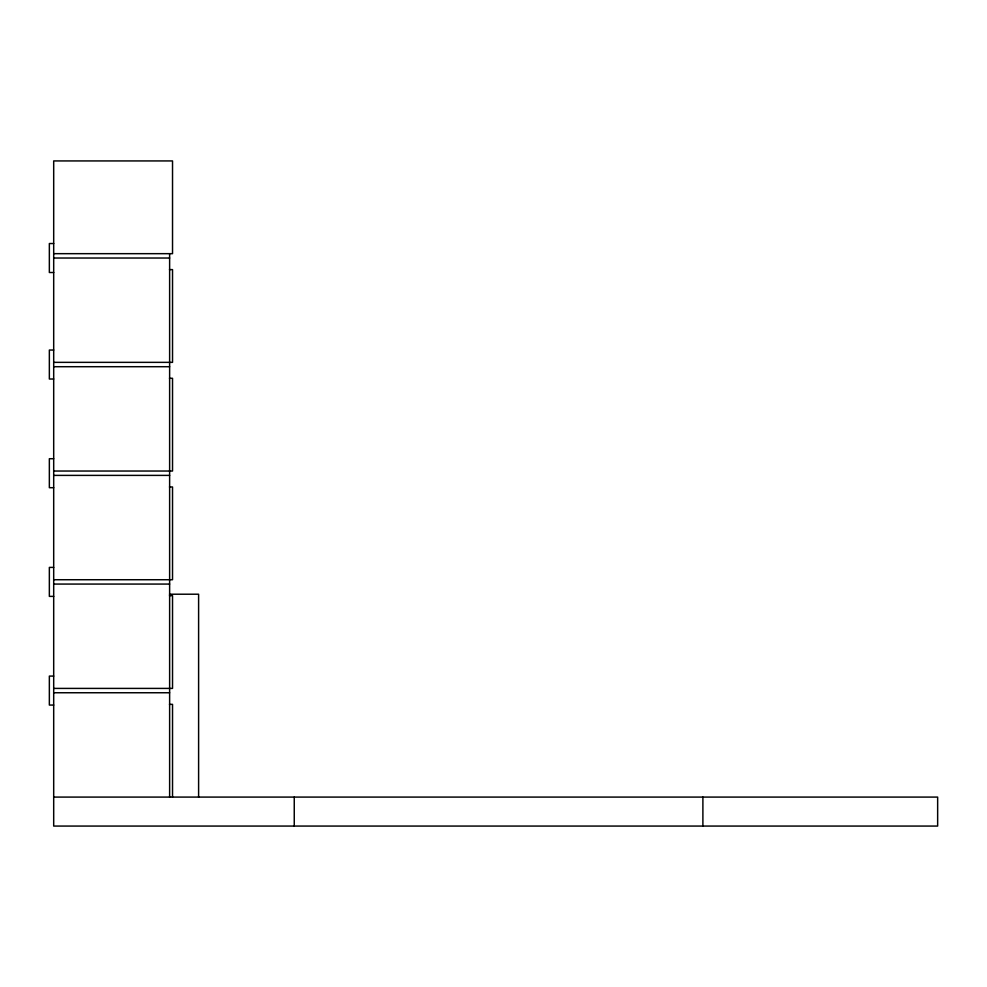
<?xml version="1.0" encoding="UTF-8"?>
<svg xmlns="http://www.w3.org/2000/svg" width="987" height="987" viewBox="0 0 987 987"><rect width="100%" height="100%" fill="white"/><g stroke="black" fill="none" stroke-linecap="round" stroke-linejoin="round"><path stroke-width="1.48" d="M53.693 243.53L49.35 243.53L49.35 272.511L53.693 272.511M53.693 253.671L172.528 253.671L172.528 160.93L53.693 160.93L53.693 826.07L937.65 826.07L937.65 797.089L53.693 797.089M53.693 258.026L169.628 258.026M169.48 269.611L172.528 269.611L172.528 362.352L53.693 362.352M53.693 350.04L49.35 350.04L49.35 379.02L53.693 379.02M53.693 366.708L169.628 366.708M169.48 378.292L172.528 378.292L172.528 471.033L53.693 471.033M53.693 458.721L49.35 458.721L49.35 487.701L53.693 487.701M53.693 475.389L169.628 475.389M169.48 486.973L172.528 486.973L172.528 579.727L53.693 579.727M53.693 567.402L49.35 567.402L49.35 596.382L53.693 596.382M53.693 584.07L169.628 584.07M169.53 594.211L198.609 594.211L198.609 797.089M169.48 595.667L172.528 595.667L172.528 688.408L53.693 688.408M53.693 676.083L49.35 676.083L49.35 705.063L53.693 705.063M53.693 692.751L169.628 692.751M169.48 704.348L172.528 704.348L172.528 797.089M702.892 797.089L702.892 826.07M294.249 797.089L294.249 826.07M169.628 253.671L169.628 797.089"/></g></svg>
